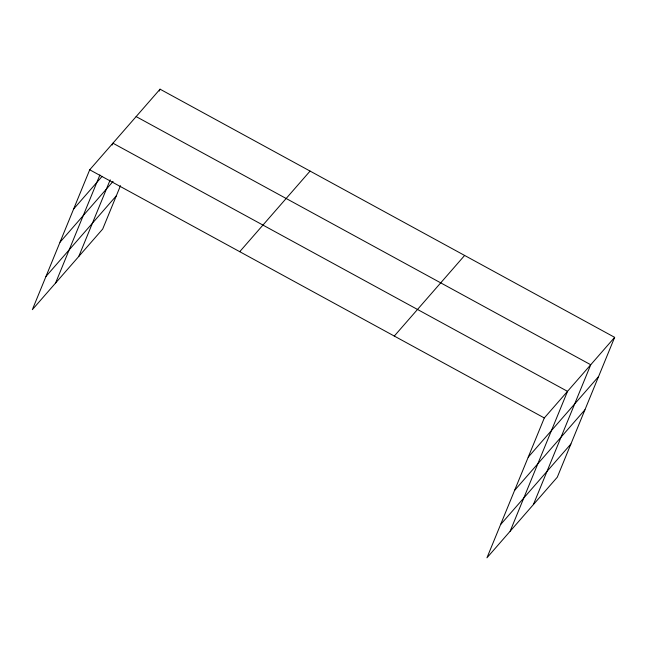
<?xml version="1.0" encoding="UTF-8"?>
<svg xmlns="http://www.w3.org/2000/svg" width="647" height="647" viewBox="0 0 647 647"><rect width="100%" height="100%" fill="white"/><g stroke="black" fill="none" stroke-linecap="round" stroke-linejoin="round"><path stroke-width="0.97" d="M614.65 337.346L544.305 417.954L486.948 557.819L557.285 477.211L614.65 337.346L160.052 89.181L89.715 169.789L32.35 309.654L102.695 229.046L120.488 185.665M55.561 283.054L99.905 174.941M112.157 145.057L112.926 143.189L567.524 391.354L510.159 531.219M78.772 256.455L110.216 179.801M159.291 91.049L160.052 89.181M533.371 504.62L590.735 364.754L136.137 116.589M73.629 209.013L102.145 176.332M60.001 242.229L113.071 181.411M45.969 276.447L116.314 195.831M239.73 251.683L310.075 171.075M394.29 336.06L464.635 255.452M528.219 457.178L598.564 376.57M514.6 490.394L584.945 409.777M500.568 524.612L570.905 443.996M89.715 169.789L544.305 417.954"/></g></svg>
